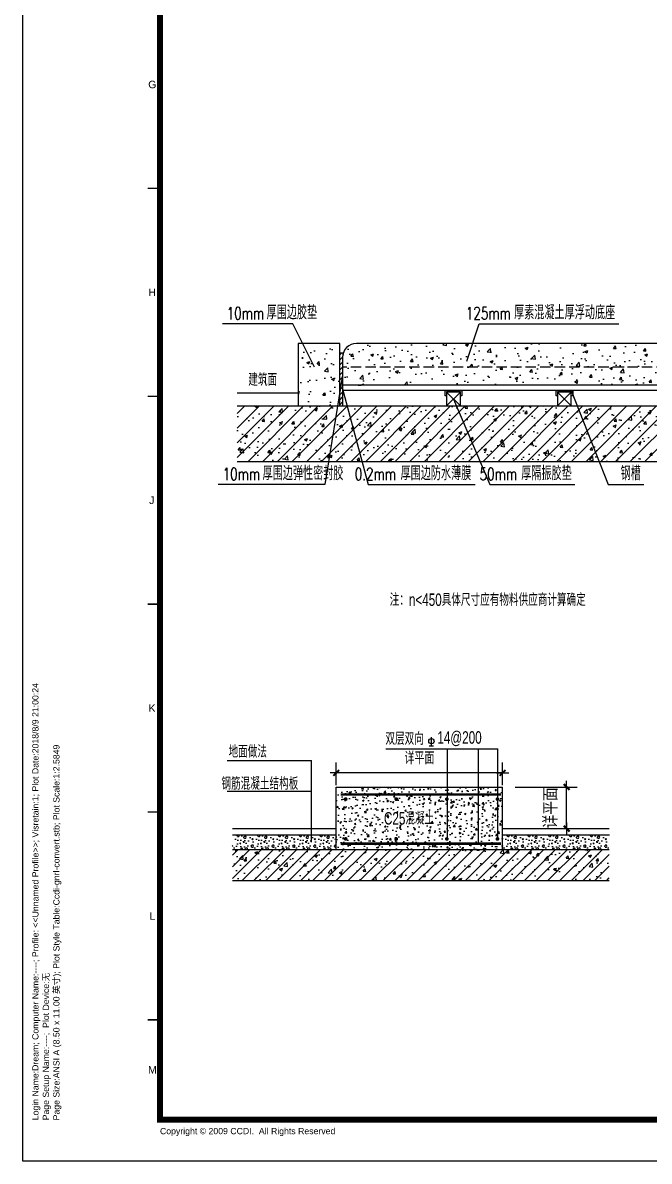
# Model space of a CAD drawing. Extents: x 447078 to 1776277, y 243534 to 519428.
# Drawn here: x 518995 to 522008, y 287922 to 293399 of the extents above; entities that cross this region are included whole.
import ezdxf
from ezdxf.enums import TextEntityAlignment as Align

# ---------------------------------------------------------------- set-up
doc = ezdxf.new("R2010")
doc.units = 0
doc.header["$LTSCALE"] = 1000
doc.header["$MEASUREMENT"] = 0
doc.linetypes.add('DASH', pattern=[0.35, 0.25, -0.1])
doc.layers.get('Defpoints').update_dxf_attribs({"color": 2, "lineweight": 15})
for name, color, linetype in [('DETL-THIN', 192, 'Continuous'), ('DIM_LEAD', 3, 'Continuous'), ('G-0-XREF', 2, 'Continuous'), ('HATCH', 8, 'Continuous'), ('HATH', 8, 'Continuous'), ('PUB_TEXT', 7, 'Continuous'), ('SECT-OVER', 150, 'Continuous'), ('WALL-SHER', 210, 'Continuous'), ('图框CCDI_B0GA1+0.00$0$G-ANNO-TEXT', 33, 'Continuous'), ('图框CCDI_B0GA1+0.00$0$G-BORD', 3, 'Continuous'), ('土建通用节点详图$0$ANNO-TEXT', 33, 'Continuous'), ('土建通用节点详图$0$GNRL-ANNO-DIMS', 3, 'Continuous'), ('土建通用节点详图$0$HATH', 8, 'Continuous'), ('土建通用节点详图$0$OVER', 23, 'Continuous'), ('土建通用节点详图$0$土建通用节点详图$0$ANNO-LEVL', 3, 'Continuous'), ('土建通用节点详图$0$土建通用节点详图$0$METL-THIN', 1, 'Continuous')]:
    doc.layers.add(name, color=color, linetype=linetype)
doc.styles.add('_TCH_DIM', font='SIMPLEX', dxfattribs={"bigfont": 'GBCBIG'})
doc.styles.add('图框CCDI_B0GA1+0.00$0$CCDI_T_G01', font='arial.ttf')
doc.styles.add('土建通用节点详图$0$CCDI-TOG-05', font='zjdz-s.shx', dxfattribs={"width": 0.8, "bigfont": 'zjdz.shx'})
doc.styles.add('土建通用节点详图$0$DIM_FONT', font='SIMPLEX', dxfattribs={"width": 0.8})
doc.styles.add('土建通用节点详图$0$土建通用节点详图$0$$0$CCDI-TOG-05', font='zjdz-s.shx', dxfattribs={"width": 0.8, "bigfont": 'zjdz.shx'})
doc.dimstyles.new('土建通用节点详图$0$DIMN20', dxfattribs={"dimscale": 0.2, "dimtxt": 300, "dimasz": 1, "dimexe": 250, "dimexo": 300, "dimgap": 0, "dimtad": 0, "dimdec": 0, "dimzin": 0, "dimdsep": 46, "dimtxsty": '土建通用节点详图$0$DIM_FONT', "dimblk": '土建通用节点详图$0$_DIMX', "dimcen": 0.09, "dimclrt": 7, "dimazin": 0, "dimtfac": 1, "dimtdec": 0, "dimtix": 1, "dimtmove": 2, "dimatfit": 3, "dimldrblk": '土建通用节点详图$0$_DIMX', "dimfxl": 1, "dimtvp": 1, "dimtolj": 1, "dimtzin": 0, "dimarcsym": 0})
pattern_1 = [(0, (459038.26, 249978.66), (50, 100), [0, -100]), (0, (458979.76, 249965.16), (50, 100), [0, -100]), (0, (459012.26, 249964.16), (50, 100), [0, -100]), (0, (459047.76, 249993.66), (50, 100), [0, -100]), (0, (459006.26, 249959.16), (50, 100), [0, -100]), (0, (459057.76, 250056.66), (50, 100), [0, -100]), (0, (459027.26, 250048.66), (50, 100), [0, -100]), (0, (459043.26, 250036.16), (50, 100), [0, -100]), (0, (458961.76, 250034.16), (50, 100), [0, -100]), (0, (459010.76, 250029.66), (50, 100), [0, -100]), (0, (458991.76, 250004.16), (50, 100), [0, -100]), (0, (458992.76, 249966.66), (50, 100), [0, -100]), (0, (459030.26, 249962.66), (50, 100), [0, -100]), (0, (459057.76, 250006.66), (50, 100), [0, -100]), (0, (458964.26, 249991.16), (50, 100), [0, -100]), (0, (458972.76, 250008.16), (50, 100), [0, -100]), (0, (459011.76, 250001.16), (50, 100), [0, -100]), (0, (458997.76, 249986.66), (50, 100), [0, -100]), (0, (458989.76, 250019.66), (50, 100), [0, -100]), (0, (459002.26, 250057.16), (50, 100), [0, -100]), (0, (458968.26, 249970.16), (50, 100), [0, -100]), (0, (459023.26, 250036.66), (50, 100), [0, -100]), (0, (458976.76, 250038.16), (50, 100), [0, -100]), (0, (458968.76, 250051.16), (50, 100), [0, -100]), (130.601294, (459051.6176, 250025.3485), (-249.99999767, 300.0000018), [4.39026, -1839.5186]), (18.43495, (459044.475, 250027.253), (250, 99.9999996), [4.51754, -627.93799]), (90, (459044.475, 250022.97), (50, 100), [4.28571, -195.71428]), (161.56505, (459048.76, 250021.539), (-250.0000022, 99.999993), [4.51754, -627.93799]), (53.130102, (459048.76, 250021.539), (50, 100), [4.7619, -495.23809]), (135, (459052.57, 249970.587), (-50.000006, 99.999993), [4.04061, -278.8021]), (45, (459046.856, 249970.587), (50, 100), [4.04061, -278.8021]), (135, (459049.713, 249967.73), (-50.000006, 99.999993), [4.04061, -278.8021]), (45, (459049.713, 249967.73), (50, 100), [4.04061, -278.8021]), (116.56505, (459004.475, 250037.73), (-7e-06, 200), [5.32397, -106.47942]), (180, (459002.09, 250042.49), (-50, 100), [5.71429, -94.28571]), (63.43495, (458994, 250037.73), (8e-08, 200), [5.32397, -106.47942]), (116.56505, (458996.38, 250032.97), (-7e-06, 200), [5.32397, -106.47942]), (0, (458996.38, 250032.97), (50, 100), [5.71429, -94.28571]), (63.43495, (459002.09, 250032.97), (8e-08, 200), [5.32397, -106.47942]), (107.102728, (459042.0938, 250003.92), (-149.9999946, 500.00000192), [6.47689, -2713.8172]), (143.972626, (459040.189, 250010.1104), (-949.9999893, 700.0000002), [6.47689, -1353.6701]), (180, (459034.95, 250013.92), (-50, 100), [6.19048, -93.80952]), (36.027373, (459023.5224, 250010.1104), (949.9999943, 699.9999934), [6.47689, -1353.6701]), (71.56505, (459021.618, 250004.396), (150.000001, 499.9999998), [6.02339, -626.43214]), (107.102728, (459023.5224, 249998.2056), (-149.9999946, 500.00000192), [6.47689, -2713.8172]), (143.972626, (459028.7605, 249994.396), (-949.9999893, 700.0000002), [6.47689, -1353.6701]), (0, (459028.76, 249994.4), (50, 100), [6.19048, -93.80952]), (36.027373, (459034.951, 249994.396), (949.9999943, 699.9999934), [6.47689, -1353.6701]), (71.56505, (459040.189, 249998.206), (150.000001, 499.9999998), [6.02339, -626.43214]), (150.255118, (459043.046, 250050.587), (-150.0000004, 99.9999988), [3.83917, -802.3866]), (90, (459039.713, 250048.68), (50, 100), [3.80952, -196.19047]), (29.744881, (459039.713, 250048.682), (150, 99.9999995), [3.83917, -802.3866]), (116.56505, (459019.71, 249979.63), (-7e-06, 200), [5.32397, -106.47942]), (168.690067, (459017.332, 249984.396), (-450.0000008, 99.9999976), [4.85621, -1014.9476]), (41.185925, (459008.7605, 249982.015), (1249.9999962, 1099.99999367), [5.06197, -2120.9671]), (90, (459008.76, 249977.253), (50, 100), [4.7619, -195.23809]), (138.814074, (459012.57, 249973.92), (-1249.99998154, 1100.0000103), [5.06197, -2120.9671]), (16.699244, (459012.57, 249973.92), (1649.99999716, 499.99999764), [4.97158, -2083.0897]), (60.945396, (459017.332, 249975.3485), (50.0000002, 99.9999997), [4.90268, -2054.2233]), (109.983106, (458977.808, 250021.539), (-250.00000134, 699.99999924), [5.57367, -2335.3663]), (155.556045, (458975.9033, 250026.777), (-650.00000308, 299.99999404), [5.75383, -2410.8553]), (24.443955, (458965.427, 250026.777), (650.00000093, 299.99999883), [5.75383, -2410.8553]), (70.0168934, (458963.5224, 250021.539), (250.00000115, 699.99999936), [5.57367, -2335.3663]), (109.983106, (458965.427, 250016.301), (-250.00000134, 699.99999924), [5.57367, -2335.3663]), (160.016893, (458970.665, 250014.396), (-250.0000012, 99.9999958), [5.57367, -1164.8963]), (19.983107, (458970.665, 250014.396), (249.9999997, 100.0000002), [5.57367, -1164.8963]), (70.0168934, (458975.9033, 250016.301), (250.00000115, 699.99999936), [5.57367, -2335.3663]), (122.005383, (459014.951, 250012.491), (-50.0000069, 99.9999952), [4.49237, -938.90574]), (18.43495, (459008.284, 250014.872), (250, 99.9999996), [4.51754, -627.93799]), (90, (459008.284, 250010.587), (50, 100), [4.28571, -195.71428]), (161.56505, (459012.57, 250009.158), (-250.0000022, 99.999993), [4.51754, -627.93799]), (54.462322, (459012.57, 250009.158), (349.9999998, 499.99999966), [4.09634, -1716.3687]), (116.56505, (458985.9, 249988.21), (-7e-06, 200), [5.32397, -106.47942]), (180, (458983.52, 249992.97), (-50, 100), [5.2381, -94.7619]), (59.036243, (458975.427, 249988.206), (50.0000002, 99.9999995), [5.55329, -1160.637]), (120.963756, (458978.284, 249983.444), (-50.0000068, 99.9999954), [5.55329, -1160.637]), (0, (458978.28, 249983.44), (50, 100), [5.2381, -94.7619]), (63.43495, (458983.52, 249983.44), (8e-08, 200), [5.32397, -106.47942])]

# ---------------------------------------------------------------- blocks, each defined once
blk = doc.blocks.new('图框CCDI_B0GA1+0.00')
at = {"layer": 'Defpoints'}
blk.add_point((0, 0), dxfattribs=at)
at = {"layer": '图框CCDI_B0GA1+0.00$0$G-BORD'}
blk.add_lwpolyline([(0, 59400), (84100, 59400), (84100, 0), (0, 0)], close=True, dxfattribs=at)
at = {"layer": '图框CCDI_B0GA1+0.00$0$G-BORD', "const_width": 140}
blk.add_lwpolyline([(3300, 58400), (83100, 58400), (83100, 1000), (3300, 1000)], close=True, dxfattribs=at)
at = {"layer": '图框CCDI_B0GA1+0.00$0$G-BORD', "const_width": 35}
for points in [[(3300, 23400), (3000, 23400)], [(3300, 18400), (3000, 18400)], [(3300, 13400), (3000, 13400)], [(3300, 8400), (3000, 8400)], [(3300, 3400), (3000, 3400)]]:
    blk.add_lwpolyline(points, dxfattribs=at)
at = {"layer": '图框CCDI_B0GA1+0.00$0$G-ANNO-TEXT', "style": '图框CCDI_B0GA1+0.00$0$CCDI_T_G01'}
for s, p in [('G', (3115, 25900)), ('H', (3111, 20900)), ('J', (3103, 15900)), ('K', (3109, 10900)), ('L', (3118, 5900)), ('M', (3118, 2200))]:
    blk.add_text(s, height=180, dxfattribs=at).set_placement(p, align=Align.MIDDLE_CENTER)
for s, p in [('Login Name:Dream; Computer Name:----; Profile: <<Unnamed Profile>>; Visretain:1; Plot Date:2018/8/9 21:00:24', (378, 985)), ('Page Size:ANSI A (8.50 x 11.00 英寸); Plot Style Table:Ccdi-gnrl-convert.stb; Plot Scale:1:2.5849', (883, 982)), ('Page Setup Name:----;  Plot Device:无', (631, 983))]:
    blk.add_text(s, height=150, rotation=90, dxfattribs=at).set_placement(p)
at = {"layer": '图框CCDI_B0GA1+0.00$0$G-ANNO-TEXT', "insert": (3300, 800), "char_height": 150, "width": 6667.42, "attachment_point": 1, "style": '图框CCDI_B0GA1+0.00$0$CCDI_T_G01'}
blk.add_mtext('{\\fArial|b0|i0|c0|p32;Copyright © 2009 CCDI.  All Rights Reserved}', dxfattribs=at)
blk = doc.blocks.new('土建通用节点详图$0$_DIMX')
blk.add_line((-150, 0), (150, 0))
at = {"const_width": 50}
blk.add_lwpolyline([(-70, -70), (70, 70)], dxfattribs=at)
blk = doc.blocks.new('*D3649')
at = {"layer": 'Defpoints', "color": 0}
for p in [(520502.9, 289789.8), (520502.9, 289671.2), (521302.9, 289671.2)]:
    blk.add_point(p, dxfattribs=at)
at = {"layer": '土建通用节点详图$0$GNRL-ANNO-DIMS', "color": 0, "lineweight": -2}
for p, q in [((520502.9, 289731.2), (520502.9, 289839.8)), ((521302.7, 289789.8), (520503.1, 289789.8)), ((521302.9, 289731.2), (521302.9, 289839.8))]:
    blk.add_line(p, q, dxfattribs=at)
at = {"layer": '土建通用节点详图$0$GNRL-ANNO-DIMS', "color": 0, "lineweight": -2, "xscale": 0.2, "yscale": 0.2, "zscale": 0.2, "rotation": 180}
blk.add_blockref('土建通用节点详图$0$_DIMX', (520502.9, 289789.8), dxfattribs=at)
at = {"layer": '土建通用节点详图$0$GNRL-ANNO-DIMS', "color": 0, "lineweight": -2, "xscale": 0.2, "yscale": 0.2, "zscale": 0.2}
blk.add_blockref('土建通用节点详图$0$_DIMX', (521302.9, 289789.8), dxfattribs=at)
at = {"layer": '土建通用节点详图$0$GNRL-ANNO-DIMS', "color": 7, "insert": (520902.9, 289861.4), "char_height": 60, "attachment_point": 5, "style": '土建通用节点详图$0$DIM_FONT'}
blk.add_mtext('\\A1;{\\Fzjdz-s,zjdz|c134;详平面}', dxfattribs=at)
blk = doc.blocks.new('*D3650')
at = {"layer": 'Defpoints', "color": 0}
for p in [(521302.9, 289721.8), (521611.1, 289721.8), (521309.8, 289521.8)]:
    blk.add_point(p, dxfattribs=at)
at = {"layer": '土建通用节点详图$0$GNRL-ANNO-DIMS', "color": 0, "lineweight": -2}
for p, q in [((521362.9, 289721.8), (521661.1, 289721.8)), ((521611.1, 289522), (521611.1, 289721.6)), ((521369.8, 289521.8), (521661.1, 289521.8))]:
    blk.add_line(p, q, dxfattribs=at)
at = {"layer": '土建通用节点详图$0$GNRL-ANNO-DIMS', "color": 0, "lineweight": -2, "xscale": 0.2, "yscale": 0.2, "zscale": 0.2}
for p, rotation in [((521611.1, 289721.8), 90), ((521611.1, 289521.8), 270)]:
    blk.add_blockref('土建通用节点详图$0$_DIMX', p, dxfattribs=dict(at, rotation=rotation))
at = {"layer": '土建通用节点详图$0$GNRL-ANNO-DIMS', "color": 7, "insert": (521534.8, 289621.8), "char_height": 60, "attachment_point": 5, "rotation": 90, "style": '土建通用节点详图$0$DIM_FONT'}
blk.add_mtext('\\A1;详平面', dxfattribs=at)

msp = doc.modelspace()

# ---------------------------------------------------------------- hatches: boundary and pattern name
at = {"layer": 'HATCH'}
h = msp.add_hatch(dxfattribs=at)
h.set_pattern_fill('混凝土', color=256, scale=20, style=0)
h.set_pattern_definition([(50, (494225.79, 268442.73), (143.45204, -12.55043), [15, -165]), (355, (494225.79, 268442.73), (-27.75027, 150.4384), [12, -132]), (100.4514, (494237.74, 268441.68), (115.7019, 137.8879), [12.74804, -140.2284]), (46.1842, (494225.79, 268482.73), (213.4482, -33.1038), [22.5, -247.5]), (96.6356, (494243.57, 268479.97), (186.9325, 194.8236), [19.122, -210.3426]), (351.1842, (494225.79, 268482.73), (186.9324, 194.8237), [18, -198]), (21, (494245.79, 268472.73), (119.3814, -80.52378), [15, -165]), (326, (494245.79, 268472.73), (48.66307, 145.03), [12, -132]), (71.4514, (494255.73, 268466.02), (168.0445, 64.5061), [12.74804, -140.2284]), (37.5, (494225.786, 268442.73), (2.43197, 66.57877), [0, -130.4, 0, -134, 0, -132.5]), (7.5, (494225.786, 268442.73), (52.61391, 78.88234), [0, -76.4, 0, -127.4, 0, -50.5]), (327.5, (494181.186, 268442.73), (106.76449, -4.510974), [0, -50, 0, -156, 0, -207]), (317.5, (494161.19, 268442.73), (116.63723, 20.021), [0, -65, 0, -103.6, 0, -147])])
h.paths.add_polyline_path([(520519.9, 291855.4), (520319.9, 291855.4), (520319.9, 291555.2), (520519.9, 291555.2)])
h = msp.add_hatch(dxfattribs=at)
h.set_pattern_fill('混凝土', color=256, scale=20, style=0)
h.set_pattern_definition([(50, (498742.91, 267062.56), (143.45204, -12.55043), [15, -165]), (355, (498742.91, 267062.56), (-27.75027, 150.4384), [12, -132]), (100.4514, (498754.87, 267061.52), (115.7019, 137.8879), [12.74804, -140.2284]), (46.1842, (498742.91, 267102.56), (213.4482, -33.1038), [22.5, -247.5]), (96.6356, (498760.7, 267099.8), (186.9325, 194.8236), [19.122, -210.3426]), (351.1842, (498742.91, 267102.56), (186.9324, 194.8237), [18, -198]), (21, (498762.91, 267092.56), (119.3814, -80.52378), [15, -165]), (326, (498762.91, 267092.56), (48.66307, 145.03), [12, -132]), (71.4514, (498772.86, 267085.85), (168.0445, 64.5061), [12.74804, -140.2284]), (37.5, (498742.914, 267062.564), (2.43197, 66.57877), [0, -130.4, 0, -134, 0, -132.5]), (7.5, (498742.914, 267062.564), (52.61391, 78.88234), [0, -76.4, 0, -127.4, 0, -50.5]), (327.5, (498698.314, 267062.564), (106.76449, -4.510974), [0, -50, 0, -156, 0, -207]), (317.5, (498678.31, 267062.56), (116.63723, 20.021), [0, -65, 0, -103.6, 0, -147])])
h.paths.add_polyline_path([(520533.2, 291741.6), (520533.2, 291655.4), (522653.2, 291655.4), (522653.2, 291741.6)])
h.paths.add_polyline_path([(522653.2, 291741.6), (522653.2, 291795.4, 0.414214), (522593.2, 291855.4), (520599.9, 291855.4, 0.414214), (520533.2, 291788.7), (520533.2, 291781), (520533.2, 291741.6)])
at = {"layer": 'HATH'}
h = msp.add_hatch(dxfattribs=at)
h.set_pattern_fill('钢筋混凝土', color=256, scale=20, style=0)
h.set_pattern_definition([(45, (494192.453, 268442.73), (-35.35534, 35.35534), []), (50, (494192.45, 268442.73), (143.45204, -12.55043), [15, -165]), (355, (494192.45, 268442.73), (-27.75027, 150.4384), [12, -132]), (100.4514, (494204.41, 268441.68), (115.7019, 137.8879), [12.74804, -140.2284]), (46.1842, (494192.45, 268482.73), (213.4482, -33.1038), [22.5, -247.5]), (96.6356, (494210.24, 268479.97), (186.9325, 194.8236), [19.122, -210.3426]), (351.1842, (494192.45, 268482.73), (186.9324, 194.8237), [18, -198]), (21, (494212.45, 268472.73), (119.3814, -80.52378), [15, -165]), (326, (494212.45, 268472.73), (48.66307, 145.03), [12, -132]), (71.4514, (494222.4, 268466.02), (168.0445, 64.5061), [12.74804, -140.2284]), (37.5, (494192.453, 268442.73), (2.43197, 66.57877), [0, -130.4, 0, -134, 0, -132.5]), (7.5, (494192.45, 268442.73), (52.61391, 78.88234), [0, -76.4, 0, -127.4, 0, -50.5]), (327.5, (494147.853, 268442.73), (106.76449, -4.510974), [0, -50, 0, -156, 0, -207]), (317.5, (494127.85, 268442.73), (116.63723, 20.021), [0, -65, 0, -103.6, 0, -147])])
h.paths.add_polyline_path([(520026.8, 291555.2), (520026.8, 291288.5), (523209.4, 291288.5), (523209.4, 291555.2)])
at = {"layer": '土建通用节点详图$0$HATH'}
h = msp.add_hatch(dxfattribs=at)
h.set_pattern_fill('AN33C', color=256, scale=100, style=0)
h.set_pattern_definition([(50, (459008.76, 250009.16), (71.72602, -6.275213), [7.5, -82.5]), (355, (459008.76, 250009.16), (-13.87513, 75.21921), [6, -66]), (100.4514, (459014.74, 250008.635), (57.85094, 68.943954), [6.37402, -70.11421]), (46.1842, (459008.76, 250029.16), (106.7241, -16.5519), [11.25, -123.75]), (96.6356, (459017.65, 250027.78), (93.46627, 97.41179), [9.56103, -105.1713]), (351.1842, (459008.76, 250029.16), (93.4662, 97.41186), [9, -99]), (21, (459018.76, 250024.16), (59.690705, -40.26189), [7.5, -82.5]), (326, (459018.76, 250024.16), (24.33153, 72.515005), [6, -66]), (71.4514, (459023.735, 250020.8), (84.02226, 32.25305), [6.37402, -70.11421]), (37.5, (459008.76, 250009.158), (1.2159855, 33.289385), [0, -65.2, 0, -67, 0, -66.25]), (7.5, (459008.76, 250009.158), (26.306954, 39.441171), [0, -38.2, 0, -63.7, 0, -25.25]), (327.5, (458986.46, 250009.158), (53.382244, -2.255487), [0, -25, 0, -78, 0, -103.5]), (317.5, (458976.46, 250009.16), (58.318617, 10.010498), [0, -32.5, 0, -51.8, 0, -73.5])])
h.paths.add_polyline_path([(520502.9, 289721.8), (520502.9, 289421.8), (521302.9, 289421.8), (521302.9, 289721.8)])
h = msp.add_hatch(dxfattribs=at)
h.set_pattern_fill('AN32C', color=256, scale=100, style=0)
h.set_pattern_definition(pattern_1)
h.paths.add_polyline_path([(520003.5, 289491.8), (520003.5, 289421.8), (520502.9, 289421.8), (520502.9, 289491.8)])
h = msp.add_hatch(dxfattribs=at)
h.set_pattern_fill('AN32C', color=256, scale=100, style=0)
h.set_pattern_definition(pattern_1)
h.paths.add_polyline_path([(521816.3, 289421.8), (521816.3, 289491.8), (521302.9, 289491.8), (521302.9, 289421.8)])
h = msp.add_hatch(dxfattribs=at)
h.set_pattern_fill('AN31C', color=256, scale=200, style=0)
h.set_pattern_definition([(45, (459008.76, 250009.16), (-28.284271, 28.284271), []), (50, (459008.76, 250009.16), (143.45204, -12.55043), [15, -165]), (355, (459008.76, 250009.16), (-27.75027, 150.43843), [12, -132]), (100.4514, (459020.71, 250008.11), (115.70188, 137.8879), [12.74804, -140.22842]), (46.1842, (459008.76, 250049.16), (213.4482, -33.1038), [22.5, -247.5]), (96.6356, (459026.55, 250046.4), (186.93254, 194.8236), [19.12206, -210.3426]), (351.1842, (459008.76, 250049.16), (186.9324, 194.8237), [18, -198]), (21, (459028.76, 250039.16), (119.38141, -80.52378), [15, -165]), (326, (459028.76, 250039.16), (48.66307, 145.03), [12, -132]), (71.4514, (459038.71, 250032.45), (168.04453, 64.5061), [12.74804, -140.22842]), (37.5, (459008.76, 250009.16), (2.43197, 66.57877), [0, -130.4, 0, -134, 0, -132.5]), (7.5, (459008.76, 250009.16), (52.61391, 78.88234), [0, -76.4, 0, -127.4, 0, -50.5]), (327.5, (458964.16, 250009.16), (106.764487, -4.510974), [0, -50, 0, -156, 0, -207]), (317.5, (458944.16, 250009.16), (116.63723, 20.021), [0, -65, 0, -103.6, 0, -147])])
h.paths.add_polyline_path([(521816.3, 289271.8), (521816.3, 289421.8), (520003.5, 289421.8), (520003.5, 289271.8)])
at = {"layer": '土建通用节点详图$0$土建通用节点详图$0$METL-THIN'}
h = msp.add_hatch(dxfattribs=at)
h.set_pattern_fill('ANSI31', color=8, scale=5.333333, style=0)
h.set_pattern_definition([(45, (243704.54, 279483.515), (-11.9736748, 11.9736748), [])])
h.paths.add_polyline_path([(520519.9, 291555.2), (520533.2, 291555.2), (520533.2, 291781), (520533.2, 291788.7, -0.078815), (520536.5, 291809.3), (520519.9, 291809.3)])

# ---------------------------------------------------------------- linework, layer by layer
at = {"layer": 'DETL-THIN'}
for p, q in [((521027.2, 291603.5), (521027.2, 291628.7)), ((521027.2, 291628.7), (521106.8, 291628.7)), ((521033.2, 291603.5), (521027.2, 291603.5)), ((521033.2, 291621.8), (521099.9, 291555.2)), ((521033.2, 291555.2), (521099.9, 291621.8)), ((521106.8, 291603.5), (521099.9, 291603.5)), ((521106.8, 291628.7), (521106.8, 291603.5)), ((521560.5, 291603.5), (521560.5, 291628.7)), ((521560.5, 291628.7), (521640.1, 291628.7)), ((521566.5, 291603.5), (521560.5, 291603.5)), ((521566.5, 291621.8), (521633.2, 291555.2)), ((521566.5, 291555.2), (521633.2, 291621.8)), ((521640.1, 291603.5), (521633.2, 291603.5)), ((521640.1, 291628.7), (521640.1, 291603.5))]:
    msp.add_line(p, q, dxfattribs=at)
for points in [[(521033.2, 291555.2), (521099.9, 291555.2), (521099.9, 291621.8), (521033.2, 291621.8)], [(521566.5, 291555.2), (521633.2, 291555.2), (521633.2, 291621.8), (521566.5, 291621.8)]]:
    msp.add_lwpolyline(points, close=True, dxfattribs=at)
at = {"layer": 'DIM_LEAD'}
for p, q in [((520294.6, 291950.5), (519954.8, 291950.5)), ((520398, 291741.6), (520294.6, 291950.5)), ((521131.6, 291771.2), (521190.6, 291950.5)), ((521190.6, 291950.5), (521862.6, 291950.5)), ((520533.2, 291703.2), (520447.1, 291176.8)), ((520533.2, 291637.3), (520656.3, 291176.8)), ((521633.3, 291628.7), (521810.8, 291176.8)), ((521066.5, 291588.5), (521241.3, 291176.8)), ((520447.1, 291176.8), (519935.4, 291176.8)), ((520656.3, 291176.8), (521170.5, 291176.8)), ((521241.3, 291176.8), (521651.1, 291176.8)), ((521810.8, 291176.8), (521982.6, 291176.8))]:
    msp.add_line(p, q, dxfattribs=at)
at = {"layer": 'SECT-OVER'}
for p, q in [((522593.2, 291855.4), (520599.9, 291855.4)), ((520536.5, 291809.3), (520519.9, 291809.3)), ((520533.2, 291788.7), (520533.2, 291781)), ((520533.2, 291781), (520533.2, 291555.2)), ((522653.2, 291655.4), (520533.2, 291655.4)), ((520026.8, 291617.8), (520319.9, 291617.8)), ((522653.2, 291628.7), (520533.2, 291628.7))]:
    msp.add_line(p, q, dxfattribs=at)
at = {"layer": 'SECT-OVER', "linetype": 'DASH', "ltscale": 0.2}
msp.add_line((522653.2, 291741.6), (520533.2, 291741.6), dxfattribs=at)
at = {"layer": 'SECT-OVER'}
msp.add_arc((520599.9, 291788.7), 66.7, 90, 180, dxfattribs=at)
at = {"layer": 'WALL-SHER'}
for p, q in [((520026.8, 291555.2), (523209.4, 291555.2)), ((520026.8, 291288.5), (523209.4, 291288.5)), ((520502.9, 289421.8), (520502.9, 289721.8)), ((520502.9, 289721.8), (521302.9, 289721.8)), ((521302.9, 289421.8), (521302.9, 289721.8)), ((520003.5, 289421.8), (521816.3, 289421.8)), ((520003.5, 289271.8), (521816.3, 289271.8))]:
    msp.add_line(p, q, dxfattribs=at)
msp.add_lwpolyline([(520319.9, 291555.2), (520519.9, 291555.2), (520519.9, 291855.4), (520319.9, 291855.4)], close=True, dxfattribs=at)
at = {"layer": '土建通用节点详图$0$ANNO-TEXT'}
for p, q in [((520960.4, 289920.1), (520960.4, 289962.1)), ((520740.9, 289905), (521280, 289905)), ((520949.5, 289920.1), (520971.2, 289920.1)), ((521037.3, 289473.5), (521037.3, 289905)), ((521184.8, 289905), (521184.8, 289449.8)), ((521280, 289472.9), (521280, 289905))]:
    msp.add_line(p, q, dxfattribs=at)
msp.add_circle((520960.4, 289942.3), 12.7, dxfattribs=at)
at = {"layer": '土建通用节点详图$0$GNRL-ANNO-DIMS'}
msp.add_line((521369.8, 289521.8), (521661.1, 289521.8), dxfattribs=at)
at = {"layer": '土建通用节点详图$0$OVER'}
for p, q in [((519978.5, 289849.7), (520382.9, 289849.7)), ((520382.9, 289456.9), (520382.9, 289849.7)), ((519978.5, 289701.8), (520382.9, 289701.8)), ((520003.5, 289521.8), (520502.9, 289521.8)), ((521302.9, 289521.8), (521816.3, 289521.8)), ((520003.5, 289491.8), (520502.9, 289491.8)), ((521302.9, 289491.8), (521816.3, 289491.8))]:
    msp.add_line(p, q, dxfattribs=at)
at = {"layer": '土建通用节点详图$0$土建通用节点详图$0$ANNO-LEVL', "const_width": 12}
for points in [[(520524.7, 289686.2), (521295.5, 289686.2)], [(520524.7, 289449.6), (521295.5, 289449.6)]]:
    msp.add_lwpolyline(points, dxfattribs=at)
at = {"layer": '土建通用节点详图$0$土建通用节点详图$0$ANNO-LEVL', "const_width": 9}
for points in [[(520543.5, 289663.6, -1), (520552.5, 289663.6, -1)], [(520786.9, 289663.6, -1), (520795.9, 289663.6, -1)], [(521030.3, 289663.6, -1), (521039.3, 289663.6, -1)], [(521273.7, 289663.6, -1), (521282.7, 289663.6, -1)], [(520543.5, 289472.2, 1), (520552.5, 289472.2, 1)], [(520786.9, 289472.2, 1), (520795.9, 289472.2, 1)], [(521030.3, 289472.2, 1), (521039.3, 289472.2, 1)], [(521273.7, 289472.2, 1), (521282.7, 289472.2, 1)]]:
    msp.add_lwpolyline(points, format="xyb", close=True, dxfattribs=at)

# ---------------------------------------------------------------- block references
at = {"layer": 'G-0-XREF', "xscale": 0.2, "yscale": 0.2, "zscale": 0.2}
msp.add_blockref('图框CCDI_B0GA1+0.00', (518994.8, 287921.6), dxfattribs=at)

# ---------------------------------------------------------------- texts
at = {"layer": 'PUB_TEXT', "style": '_TCH_DIM'}
for s, p in [('厚围边胶垫', (520167.8, 291971.5)), ('厚素混凝土厚浮动底座', (521358.3, 291971.5)), ('厚围边弹性密封胶', (520148.4, 291197.8)), ('厚围边防水薄膜', (520812.1, 291197.8)), ('厚隔振胶垫', (521392.6, 291197.8)), ('钢槽', (521870.7, 291197.8))]:
    msp.add_text(s, height=67.52, dxfattribs=at).set_placement(p)
at = {"layer": 'PUB_TEXT', "style": '_TCH_DIM', "width": 0.705882}
for s, p in [('10mm', (519975.8, 291971.5)), ('125mm', (521126.3, 291971.5)), ('10mm', (519956.4, 291197.8)), ('0.2mm', (520592.1, 291197.8)), ('50mm', (521192.6, 291197.8))]:
    msp.add_text(s, height=59.5, dxfattribs=at).set_placement(p)
at = {"layer": '土建通用节点详图$0$ANNO-TEXT', "style": '土建通用节点详图$0$土建通用节点详图$0$$0$CCDI-TOG-05', "width": 0.7}
for s, p in [('建筑面', (520149, 291633.5)), ('双层双向', (520831.7, 289906.6)), ('14@200', (521095.7, 289912.2))]:
    msp.add_text(s, height=60, dxfattribs=at).set_placement(p, align=Align.BOTTOM_CENTER)
at = {"layer": '土建通用节点详图$0$ANNO-TEXT', "width": 0.7}
for s, style, p in [('注：n<450具体尺寸应有物料供应商计算确定', '土建通用节点详图$0$土建通用节点详图$0$$0$CCDI-TOG-05', (520759.9, 290592.9)), ('地面做法', '土建通用节点详图$0$CCDI-TOG-05', (519984.5, 289862.5)), ('钢筋混凝土结构板', '土建通用节点详图$0$CCDI-TOG-05', (519950.5, 289708.5)), ('C25混凝土', '土建通用节点详图$0$CCDI-TOG-05', (520732.3, 289541.3))]:
    msp.add_text(s, height=60, dxfattribs=dict(at, style=style)).set_placement(p)

# ---------------------------------------------------------------- dimensions: what is measured, and where the dimension line sits
at = {"layer": '土建通用节点详图$0$GNRL-ANNO-DIMS'}
dim = msp.add_linear_dim(base=(520502.9, 289789.8), p1=(521302.9, 289671.2), p2=(520502.9, 289671.2), angle=180, text='{\\Fzjdz-s,zjdz|c134;详平面}', dimstyle='土建通用节点详图$0$DIMN20', dxfattribs=at)
dim.commit()
dim.dimension.update_dxf_attribs({"geometry": '*D3649', "text_midpoint": (520902.9, 289861.4)})
dim = msp.add_linear_dim(base=(521611.1, 289721.8), p1=(521309.8, 289521.8), p2=(521302.9, 289721.8), angle=90, text='详平面', dimstyle='土建通用节点详图$0$DIMN20', dxfattribs=at)
dim.commit()
dim.dimension.update_dxf_attribs({"geometry": '*D3650', "text_midpoint": (521534.8, 289621.8), "dimtype": 128})

doc.saveas('drawing.dxf')
